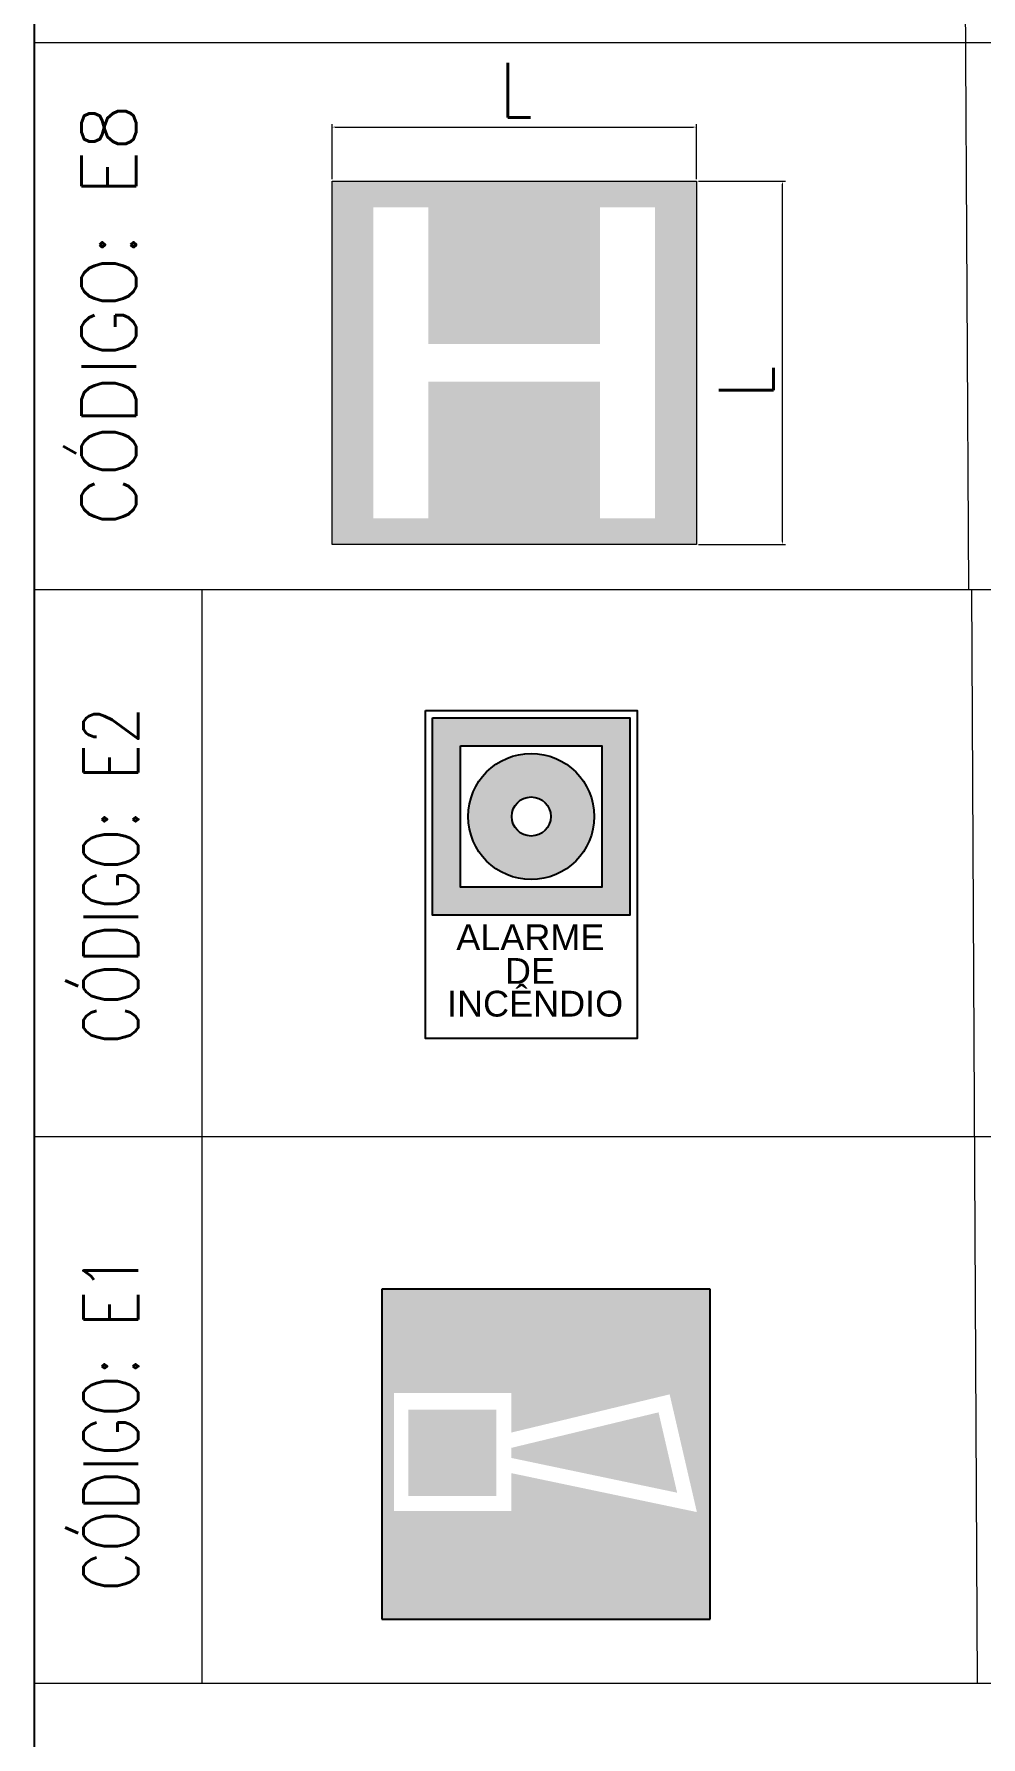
# Model space of a CAD drawing. Header units: metres. Extents: x 341 to 459, y 1341 to 1425.
# Drawn here: x 440.91 to 444.37, y 1391.61 to 1397.83 of the extents above; entities that cross this region are included whole.
import ezdxf
from ezdxf.enums import TextEntityAlignment as Align

# ---------------------------------------------------------------- set-up
doc = ezdxf.new("R2010")
doc.units = ezdxf.units.M
for name, color, linetype, lineweight in [('GL2', 7, 'Continuous', 9), ('GR80', 3, 'Continuous', 20), ('INC_PLACAS', 10, 'Continuous', 20)]:
    doc.layers.add(name, color=color, linetype=linetype, lineweight=lineweight)
doc.layers.add('INCÊNDIO', color=10, linetype='Continuous')
doc.styles.add('COTAS', font='romans.shx', dxfattribs={"height": 0.15})
doc.styles.add('R80', font='simplex.shx', dxfattribs={"height": 2})
doc.styles.add('ROMANS', font='ROMANS.SHX')
doc.styles.add('TX80', font='simplex.shx', dxfattribs={"height": 20})

msp = doc.modelspace()

# ---------------------------------------------------------------- hatches: boundary and pattern name
at = {"layer": 'INC_PLACAS'}
h = msp.add_hatch(color=256, dxfattribs=at)
h.paths.add_polyline_path([(441.9963, 1397.2959), (441.9963, 1395.9673), (443.328, 1395.9673), (443.328, 1397.2959)])
h.paths.add_polyline_path([(442.9761, 1397.2005), (443.1766, 1397.2005), (443.1766, 1396.0626), (442.9761, 1396.0626), (442.9761, 1396.5626), (442.3481, 1396.5626), (442.3481, 1396.0626), (442.1476, 1396.0626), (442.1476, 1397.2005), (442.3481, 1397.2005), (442.3481, 1396.7005), (442.9761, 1396.7005)], flags=16)
at = {"layer": 'INCÊNDIO'}
h = msp.add_hatch(color=10, dxfattribs=at)
h.paths.add_polyline_path([(442.3638, 1394.6124), (443.0849, 1394.6124), (443.0849, 1395.3336), (442.3638, 1395.3336)])
h.paths.add_polyline_path([(442.466, 1394.7146), (442.466, 1395.2314), (442.9827, 1395.2314), (442.9827, 1394.7146)], flags=16)
h = msp.add_hatch(color=10, dxfattribs=at)
h.paths.add_polyline_path([(442.9547, 1394.973, 1), (442.494, 1394.973, 1)])
h.paths.add_polyline_path([(442.6529, 1394.973, -1), (442.7958, 1394.973, -1)], flags=16)
h = msp.add_hatch(color=10, dxfattribs=at)
h.paths.add_polyline_path([(442.1788, 1392.0388), (442.1788, 1393.2452), (443.3788, 1393.2452), (443.3788, 1392.0388)])
h.paths.add_polyline_path([(443.3299, 1392.4302), (443.2303, 1392.8605), (442.6514, 1392.7208), (442.6514, 1392.8655), (442.2225, 1392.8655), (442.2225, 1392.4344), (442.6514, 1392.4344), (442.6514, 1392.5726)], flags=16)
h.paths.add_polyline_path([(442.5972, 1392.4884), (442.5972, 1392.8041), (442.2755, 1392.8041), (442.2755, 1392.4884)], flags=0)
h = msp.add_hatch(color=10, dxfattribs=at)
h.paths.add_polyline_path([(442.5972, 1392.4884), (442.2755, 1392.4884), (442.2755, 1392.8041), (442.5972, 1392.8041)])
h.paths.add_polyline_path([(443.2577, 1392.501), (442.6514, 1392.6282), (442.6514, 1392.6649), (443.1897, 1392.7948)])

# ---------------------------------------------------------------- linework, layer by layer
msp.add_line((440.907, 1409.4939), (440.907, 1349.039))
at = {"layer": 'GL2'}
for p, q in [((444.3238, 1395.8029), (444.3025, 1399.8015)), ((440.907, 1397.8022), (458.4003, 1397.8022)), ((440.907, 1395.8029), (458.4003, 1395.8029)), ((441.5221, 1391.8043), (441.5221, 1395.8029)), ((444.3557, 1391.8043), (444.3344, 1395.8029)), ((440.907, 1393.8036), (458.4003, 1393.8036)), ((440.907, 1391.8043), (458.4003, 1391.8043))]:
    msp.add_line(p, q, dxfattribs=at)
at = {"layer": 'GL2', "color": 7}
for p, q in [((441.9963, 1397.3034), (441.9963, 1397.5046)), ((442.0075, 1397.4933), (443.3167, 1397.4933)), ((443.328, 1397.3034), (443.328, 1397.5046)), ((443.3355, 1397.2959), (443.6542, 1397.2959)), ((443.6429, 1395.9785), (443.6429, 1397.2846)), ((443.3355, 1395.9673), (443.6542, 1395.9673))]:
    msp.add_line(p, q, dxfattribs=at)
for points in [[(442.0075, 1397.4952), (442.0075, 1397.4915), (441.9963, 1397.4933)], [(443.3167, 1397.4952), (443.3167, 1397.4915), (443.328, 1397.4933)], [(443.6411, 1397.2846), (443.6448, 1397.2846), (443.6429, 1397.2959)], [(443.6411, 1395.9785), (443.6448, 1395.9785), (443.6429, 1395.9673)]]:
    msp.add_solid(points, dxfattribs=at)
at = {"layer": 'INC_PLACAS'}
msp.add_lwpolyline([(441.9963, 1397.2959), (443.328, 1397.2959), (443.328, 1395.9673), (441.9963, 1395.9673)], close=True, dxfattribs=at)
at = {"layer": 'INCÊNDIO', "color": 10}
for p, q in [((443.3788, 1393.2452), (442.1788, 1393.2452)), ((442.1788, 1393.2452), (442.1788, 1392.0388)), ((443.3788, 1392.0388), (443.3788, 1393.2452)), ((442.1788, 1392.0388), (443.3788, 1392.0388))]:
    msp.add_line(p, q, dxfattribs=at)
for points in [[(442.3373, 1395.36), (443.1114, 1395.36), (443.1114, 1394.1612), (442.3373, 1394.1612)], [(442.3638, 1395.3336), (443.0849, 1395.3336), (443.0849, 1394.6124), (442.3638, 1394.6124)], [(442.466, 1395.2314), (442.9827, 1395.2314), (442.9827, 1394.7146), (442.466, 1394.7146)]]:
    msp.add_lwpolyline(points, close=True, dxfattribs=at)
for radius in [0.2304, 0.0714]:
    msp.add_circle((442.7243, 1394.973), radius, dxfattribs=at)

# ---------------------------------------------------------------- texts
at = {"layer": 'GL2', "color": 3, "style": 'COTAS', "width": 0.8}
msp.add_text('L', height=0.2, dxfattribs=at).set_placement((442.6118, 1397.5281))
msp.add_text('L', height=0.2, rotation=90, dxfattribs=at).set_placement((443.6102, 1396.504))
at = {"layer": 'GR80', "style": 'ROMANS'}
msp.add_text('CÓDIGO: E8', height=0.2, rotation=90, dxfattribs=at).set_placement((441.1802, 1396.8063), align=Align.MIDDLE_CENTER)
at = {"layer": 'GR80', "style": 'R80', "width": 0.8}
for s, p in [('CÓDIGO: E2', (441.1877, 1394.7569)), ('CÓDIGO: E1', (441.1877, 1392.7576))]:
    msp.add_text(s, height=0.2, rotation=90, dxfattribs=at).set_placement(p, align=Align.MIDDLE_CENTER)
at = {"layer": 'INCÊNDIO', "color": 10, "char_height": 0.094275, "width": 0.197383, "attachment_point": 2, "style": 'TX80'}
for s, insert in [('{\\fArial|b0|i0|c0|p34;ALARME}', (442.7211, 1394.5787)), ('{\\fArial|b0|i0|c0|p34;\\PDE}', (442.7196, 1394.6128)), ('{\\fArial|b0|i0|c0|p34;INCÊNDIO}', (442.7385, 1394.336))]:
    msp.add_mtext(s, dxfattribs=dict(at, insert=insert))

doc.saveas('drawing.dxf')
